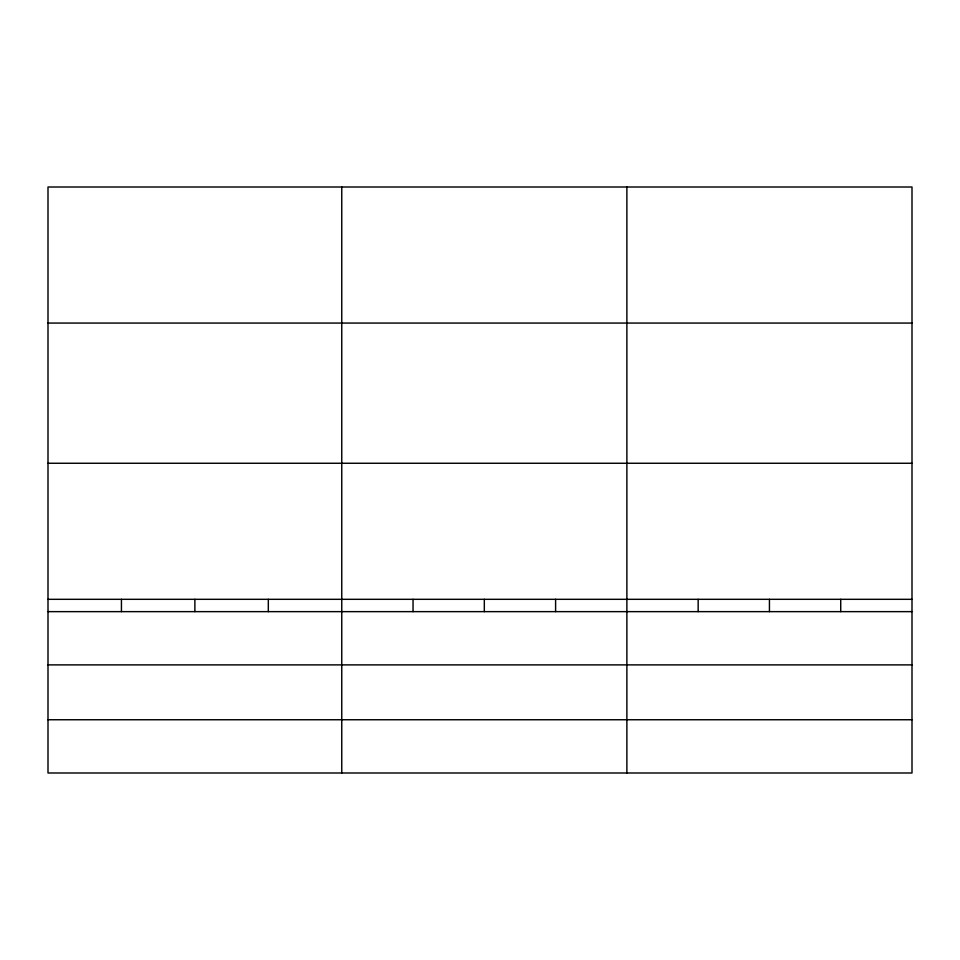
<?xml version="1.0" encoding="UTF-8"?>
<svg xmlns="http://www.w3.org/2000/svg" width="960" height="960" viewBox="0 0 960 960"><rect width="100%" height="100%" fill="white"/><g stroke="black" fill="none" stroke-linecap="round" stroke-linejoin="round"><path stroke-width="1.44" d="M48 599.316L48 187.008L912 187.008L912 772.992L48 772.992L48 599.316L912 599.316M341.76 187.008L341.76 772.992M626.88 187.008L626.88 772.992M48 323.064L912 323.064M48 463.26L912 463.26M48 611.64L912 611.64M48 664.884L912 664.884M48 719.748L912 719.748M840.72 599.316L840.72 611.64M769.44 599.316L769.44 611.64M698.16 599.316L698.16 611.64M555.6 599.316L555.6 611.64M484.32 599.316L484.32 611.64M413.04 599.316L413.04 611.64M268.32 599.316L268.32 611.64M194.88 599.316L194.88 611.64M121.44 599.316L121.44 611.64"/></g></svg>
